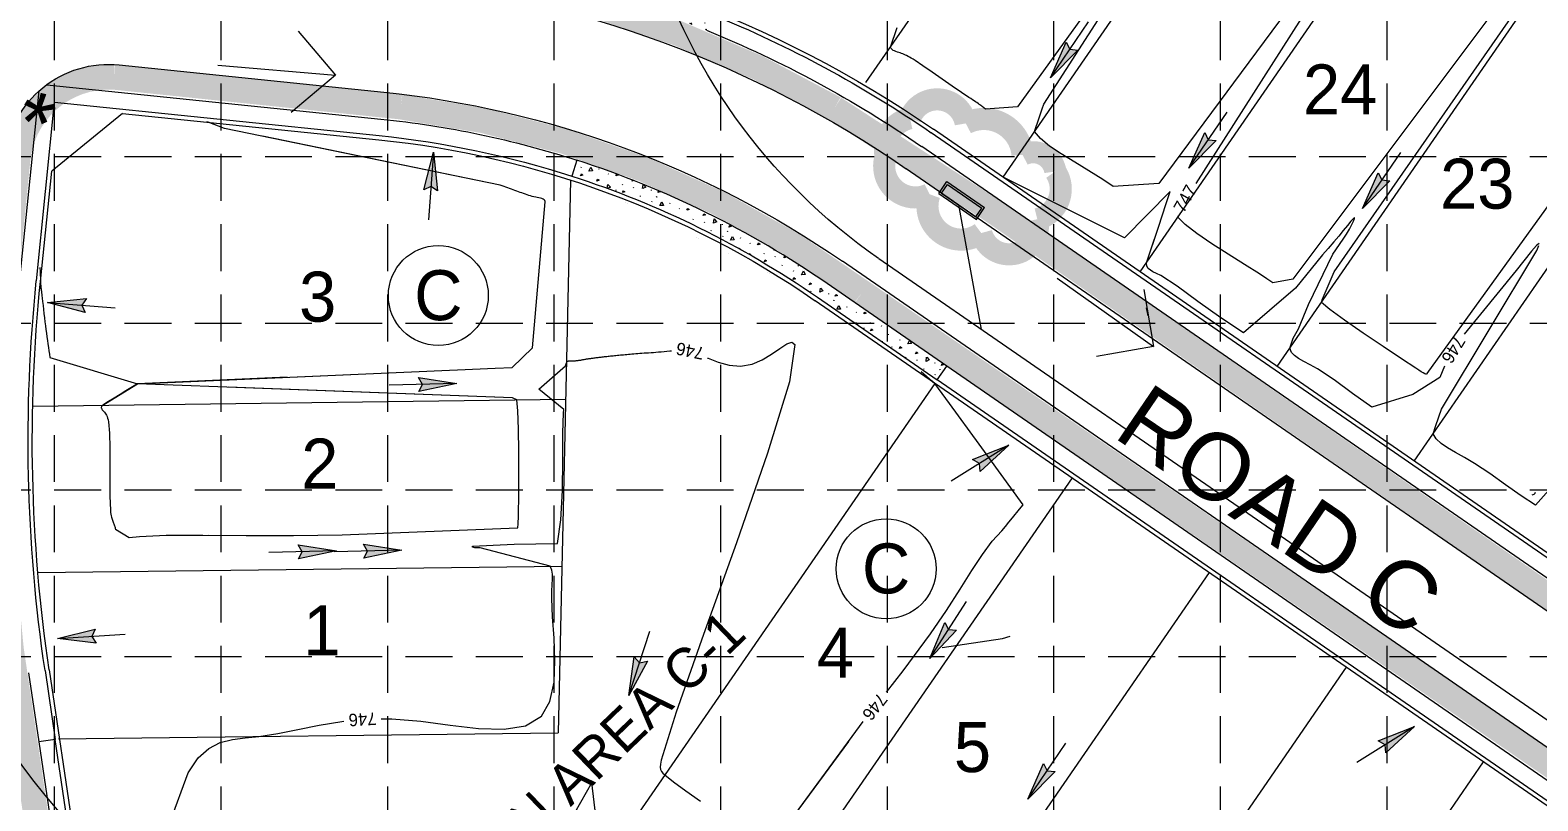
# Model space of a CAD drawing. Header units: feet. Extents: x 46644 to 49208, y 46045 to 47649.
# Drawn here: x 47760 to 48122.1, y 46692.2 to 46877.2 of the extents above; entities that cross this region are included whole.
import ezdxf
from ezdxf.enums import TextEntityAlignment as Align

# ---------------------------------------------------------------- set-up
doc = ezdxf.new("R2010")
doc.units = ezdxf.units.FT
doc.header["$MEASUREMENT"] = 0
doc.linetypes.add('HIDDEN', pattern=[0.375, 0.25, -0.125])
doc.layers.get('0').update_dxf_attribs({"color": 1})
for name, color, linetype, lineweight in [('06213 - LEVE 12', 1, 'Continuous', 0), ('Level 11', 1, 'Continuous', 0), ('Level 13', 1, 'Continuous', 0), ('Level 15', 1, 'Continuous', 0), ('Level 45', 1, 'Continuous', 0), ('Level 52', 1, 'Continuous', 0), ('PC', 35, 'Continuous', 0), ('STORM', 5, 'Continuous', 0)]:
    doc.layers.add(name, color=color, linetype=linetype, lineweight=lineweight)
for name, color, linetype in [('EROSION BLANKET', 84, 'Continuous'), ('GRID', 254, 'HIDDEN'), ('LEGEND', 7, 'Continuous')]:
    doc.layers.add(name, color=color, linetype=linetype)
doc.styles.get("Standard").update_dxf_attribs({"font": 'ARIAL.TTF'})
doc.styles.add('Style-WORKING', font='WORKING.shx')
doc.styles.add('SURVEY', font='surveyor.shx')

msp = doc.modelspace()

# ---------------------------------------------------------------- hatches: boundary and pattern name
at = {"layer": 'Level 15', "linetype": 'Continuous', "lineweight": 0}
h = msp.add_hatch(dxfattribs=at)
h.set_pattern_fill('CONCRT', style=0)
h.set_pattern_definition([(65.009, (47907.374, 46879.7457), (-8.5075, -16.5926), [0.49254, -100.1936]), (-37.1792, (47907.58206, 46880.19214), (-42.5375, 33.1852), [0.44947, -95.6504]), (-161.993, (47907.9402, 46879.9205), (-17.015, -8.2963), [0.5926, -26.2445]), (81.666, (47909.8864, 46877.9188), (-8.5075, -49.7778), [1.0248, -57.6691]), (-47.0086, (47910.0349, 46878.9328), (-76.5675, 82.963), [0.9081, -123.85574]), (-156.094, (47910.65414, 46878.2686), (-76.5675, -33.1852), [0.826, -101.53803]), (62.854, (47905.5057, 46882.1342), (0, -8.2963), [1.0248, -17.6217]), (-65.4985, (47905.9733, 46883.0462), (-25.5225, 58.0741), [0.9248, -81.131]), (-174.934, (47906.3568, 46882.20464), (-8.5075, 0), [0.83634, -93.1132]), (-56.873, (47910.1233, 46881.4771), (-42.5375, 66.3704), [0.1281, -108.84326]), (66.2754, (47912.1125, 46883.0222), (-17.015, -41.4815), [0.1749, -63.2601]), (66.2754, (47909.3419, 46876.0424), (-17.015, -41.4815), [0.1749, -63.2601]), (66.2754, (47907.7257, 46878.1026), (-17.015, -41.4815), [0.1749, -63.2601]), (-83.4998, (47911.9482, 46877.6565), (0, -8.2963), [0.1608, -74.989]), (66.2754, (47907.9033, 46882.6137), (-17.015, -41.4815), [0.1749, -63.2601]), (66.2754, (47905.0261, 46878.8308), (-17.015, -41.4815), [0.1749, -63.2601]), (65.009, (47905.0617, 46876.9659), (-8.5075, -16.5926), [0.49254, -100.1936]), (-37.1792, (47905.26976, 46877.41234), (-42.5375, 33.1852), [0.44947, -95.6504]), (-161.993, (47905.628, 46877.1407), (-17.015, -8.2963), [0.5926, -26.2445]), (65.009, (47911.9882, 46881.0153), (-8.5075, -16.5926), [0.49254, -100.1936]), (-37.1792, (47912.19626, 46881.4617), (-42.5375, 33.1852), [0.44947, -95.6504]), (-161.993, (47912.5544, 46881.19), (-17.015, -8.2963), [0.5926, -26.2445]), (-56.873, (47904.724, 46884.2982), (-42.5375, 66.3704), [0.1281, -108.84326]), (-56.873, (47913.1605, 46884.3387), (-42.5375, 66.3704), [0.1281, -108.84326])])
edge = h.paths.add_edge_path()
edge.add_arc((47820.75, 46627.06), 274, 67.8835, 75.2157, ccw=False)
edge.add_line((47923.91, 46880.9), (47922.4, 46877.19))
edge.add_arc((47820.75, 46627.06), 270, 67.8835, 75.2157)
edge.add_line((47889.65, 46888.12), (47890.67, 46891.99))
h = msp.add_hatch(dxfattribs=at)
h.set_pattern_fill('CONCRT', style=0)
h.set_pattern_definition([(65.009, (47913.06084, 46849.24344), (-8.5075, -16.5926), [0.49254, -100.1936]), (-37.1792, (47913.2689, 46849.68986), (-42.5375, 33.1852), [0.44947, -95.6504]), (-161.9928, (47913.627, 46849.4182), (-17.015, -8.2963), [0.59257, -26.2445]), (81.6658, (47915.5732, 46847.4165), (-8.5075, -49.7778), [1.0248, -57.6691]), (-47.0086, (47915.7218, 46848.43053), (-76.5675, 82.963), [0.9081, -123.85574]), (-156.0941, (47916.341, 46847.7663), (-76.5675, -33.1852), [0.82602, -101.53803]), (62.8545, (47911.1925, 46851.632), (0, -8.2963), [1.02484, -17.62166]), (-65.4985, (47911.6601, 46852.5439), (-25.5225, 58.0741), [0.9248, -81.131]), (-174.9338, (47912.04366, 46851.70236), (-8.5075, 0), [0.83634, -93.11318]), (-56.873, (47915.8102, 46850.9748), (-42.5375, 66.3704), [0.1281, -108.84326]), (66.2754, (47917.7993, 46852.5199), (-17.015, -41.4815), [0.17493, -63.26007]), (66.2754, (47915.0287, 46845.5401), (-17.015, -41.4815), [0.17493, -63.26007]), (66.2754, (47913.4125, 46847.6003), (-17.015, -41.4815), [0.17493, -63.26007]), (-83.4998, (47917.6351, 46847.1542), (0, -8.2963), [0.1608, -74.989]), (66.2754, (47913.5901, 46852.1114), (-17.015, -41.4815), [0.17493, -63.26007]), (66.2754, (47910.713, 46848.3285), (-17.015, -41.4815), [0.17493, -63.26007]), (65.009, (47910.74854, 46846.46364), (-8.5075, -16.5926), [0.49254, -100.1936]), (-37.1792, (47910.9566, 46846.91006), (-42.5375, 33.1852), [0.44947, -95.6504]), (-161.9928, (47911.3147, 46846.6384), (-17.015, -8.2963), [0.59257, -26.2445]), (65.009, (47917.67504, 46850.513), (-8.5075, -16.5926), [0.49254, -100.1936]), (-37.1792, (47917.8831, 46850.9594), (-42.5375, 33.1852), [0.44947, -95.6504]), (-161.9928, (47918.2412, 46850.6878), (-17.015, -8.2963), [0.59257, -26.2445]), (-56.873, (47910.4109, 46853.79594), (-42.5375, 66.3704), [0.1281, -108.84326]), (-56.873, (47918.84734, 46853.83644), (-42.5375, 66.3704), [0.1281, -108.84326])])
edge = h.paths.add_edge_path()
edge.add_arc((47820.75, 46627.06), 230, 55.3909, 72.1345)
edge.add_line((47891.31, 46845.97), (47890.09, 46842.16))
edge.add_arc((47820.75, 46627.06), 226, 55.3909, 72.1345, ccw=False)
edge.add_line((47949.11, 46813.07), (47977.86, 46793.23))
edge.add_line((47977.86, 46793.23), (47980.14, 46796.52))
edge.add_line((47980.14, 46796.52), (47951.39, 46816.36))
at = {"layer": 'Level 52', "linetype": 'Continuous', "lineweight": 0}
for points in [[(48008.81, 46874.32), (48009.67, 46872.62), (48011.58, 46872.43), (48005.01, 46865.78)], [(48042.08, 46852.59), (48042.94, 46850.88), (48044.85, 46850.7), (48038.28, 46844.05)], [(47857.85, 46838.61), (47856.25, 46839.65), (47854.51, 46838.86), (47856.88, 46847.9)], [(47857.85, 46838.61), (47856.25, 46839.65), (47854.51, 46838.86), (47856.88, 46847.9)], [(48083.77, 46842.95), (48084.63, 46841.24), (48086.54, 46841.06), (48079.97, 46834.41)], [(47773.5, 46812.74), (47772.45, 46811.14), (47773.25, 46809.4), (47764.2, 46811.78)], [(47853.36, 46790.45), (47854.24, 46792.15), (47853.27, 46793.8), (47862.51, 46792.37)], [(47853.36, 46790.45), (47854.24, 46792.15), (47853.27, 46793.8), (47862.51, 46792.37)], [(47988.12, 46771.28), (47988.02, 46773.19), (47986.34, 46774.12), (47995.03, 46777.57)], [(47824.44, 46750.28), (47825.31, 46751.97), (47824.34, 46753.63), (47833.58, 46752.2)], [(47840.15, 46750.46), (47841.03, 46752.15), (47840.06, 46753.81), (47849.3, 46752.38)], [(47775.65, 46733.39), (47774.83, 46731.66), (47775.87, 46730.05), (47766.58, 46731.13)], [(47979.66, 46734.98), (47980.57, 46733.3), (47982.48, 46733.17), (47976.08, 46726.35)], [(47905.06, 46726.72), (47906.36, 46725.32), (47908.24, 46725.69), (47903.81, 46717.45)], [(47905.06, 46726.72), (47906.36, 46725.32), (47908.24, 46725.69), (47903.81, 46717.45)], [(48085.54, 46703.72), (48085.44, 46705.63), (48083.76, 46706.56), (48092.46, 46710.01)], [(48003.38, 46701.1), (48004.25, 46699.4), (48006.16, 46699.22), (47999.61, 46692.55)]]:
    msp.add_hatch(color=7, dxfattribs=at).paths.add_polyline_path(points)

# ---------------------------------------------------------------- linework, layer by layer
at = {"color": 7, "linetype": 'Continuous', "lineweight": 0}
for p, q in [((47824.37, 46876.98), (47833.31, 46866.35)), ((47805.05, 46868.82), (47833.31, 46866.35)), ((47833.31, 46866.35), (47822.66, 46857.39)), ((48006.67, 46817.64), (48029.82, 46801.24)), ((48027.47, 46814.93), (48029.82, 46801.24)), ((48029.82, 46801.24), (48016.1, 46798.88))]:
    msp.add_line(p, q, dxfattribs=at)
at = {"layer": '06213 - LEVE 12', "color": 7, "linetype": 'Continuous', "lineweight": 0}
for p, q in [((47960.72, 46864.59), (48031.55, 46967.23)), ((47993.64, 46841.87), (48064.87, 46945.09)), ((48026.57, 46819.15), (48098.19, 46922.94)), ((48059.49, 46796.44), (48131.51, 46900.8)), ((48092.41, 46773.72), (48164.83, 46878.65)), ((47782.21, 46857.2), (47765.2, 46843.37)), ((47782.21, 46857.2), (47843.74, 46850.88)), ((48203.23, 46697.24), (47976.95, 46853.4)), ((47762.48, 46816.88), (47765.2, 46843.37)), ((47889.78, 46841.21), (47886.83, 46708.54)), ((48174.83, 46656.09), (47948.55, 46812.24)), ((47977.3, 46792.4), (47902.89, 46684.59)), ((47760.62, 46786.96), (47888.61, 46788.57)), ((48010.22, 46769.69), (47935.81, 46661.87)), ((47761.86, 46746.97), (47887.72, 46748.55)), ((48043.14, 46746.97), (47968.73, 46639.15)), ((47764.57, 46723.63), (47782.77, 46600.74)), ((48076.06, 46724.25), (48001.66, 46616.43)), ((47766.84, 46707.03), (47886.83, 46708.54)), ((48108.98, 46701.53), (48034.58, 46593.71))]:
    msp.add_line(p, q, dxfattribs=at)
at = {"layer": '06213 - LEVE 12', "color": 7, "linetype": 'Continuous', "lineweight": 0, "extrusion": (0, 0, -1)}
for centre, radius, start, end in [((-47820.75, 46627.06), 275, 95.8631, 124.6091), ((-47820.75, 46627.06), 225, 95.8631, 124.6091), ((-48135.52, 46778.57), 375, 351.5747, 5.8631)]:
    msp.add_arc(centre, radius, start, end, dxfattribs=at)
at = {"layer": 'EROSION BLANKET', "linetype": 'Continuous', "lineweight": 0, "const_width": 6}
msp.add_lwpolyline([(47941.68, 47315.39), (47942.29, 47197.14, 0.414855), (47963.97, 47174.97), (47979.4, 47173.26, -0.10758), (48082.6, 47134.84), (48395.33, 46935.36, 0.3837), (48423.92, 46939.62, -1.759714), (48447.08, 46868.43, 0.379596), (48421.24, 46855.04, 0.06409), (48411.08, 46791.21), (48407.09, 46494.87, 0.010519), (48408.71, 46472.77, -1.535572), (48335.36, 46504.37, 0.02726), (48351.7, 46526.8), (48367.85, 46556.77, 0.440366), (48352.87, 46585.68, -0.080008), (48202.11, 46647.87), (47959.83, 46814.28, 0.130822), (47849.01, 46858.77), (47780.1, 46865.91, 0.385183), (47757.17, 46847.23), (47753.19, 46807.45, 0.050673), (47755.48, 46728.54), (47775.41, 46593.74)], format="xyb", dxfattribs=at)
msp.add_lwpolyline([(48381.67, 46904.67), (48367.06, 46913.85), (48343.69, 46928.7), (48069.4, 47103.49, 0.140657), (47947.95, 47142.71), (47806.91, 47142.13, 0.386703), (47785.37, 47122.3), (47764.87, 46922.59, 0.405043), (47784.57, 46898.69), (47855.44, 46891.44, -0.101199), (47953.13, 46858.47), (47991.47, 46833.59), (48164.16, 46713.95), (48212.66, 46680.92, 0.067638), (48330.27, 46626.48, 0.426537), (48375.76, 46658.82), (48378.12, 46802.05, -0.071672), (48393.68, 46877.55, 0.347824), (48384.07, 46903.19), (48382.49, 46904.16)], format="xyb", close=True, dxfattribs=at)
at = {"layer": 'GRID', "color": 252, "linetype": 'HIDDEN', "lineweight": 0, "ltscale": 45}
for p, q in [((47765.8, 47606.85), (47765.8, 46206.68)), ((47805.8, 47606.85), (47805.8, 46206.68)), ((47845.8, 47606.85), (47845.8, 46206.68)), ((47885.8, 47606.85), (47885.8, 46206.68)), ((47925.8, 47606.85), (47925.8, 46206.68)), ((47965.8, 47606.85), (47965.8, 46206.68)), ((48005.8, 47606.85), (48005.8, 46206.68)), ((48045.8, 47606.85), (48045.8, 46206.68)), ((48085.8, 47606.85), (48085.8, 46206.68)), ((46685.8, 46846.85), (49165.8, 46846.85)), ((46685.8, 46806.85), (49165.8, 46806.85)), ((46685.8, 46766.85), (49165.8, 46766.85)), ((46685.8, 46726.85), (49165.8, 46726.85))]:
    msp.add_line(p, q, dxfattribs=at)
at = {"layer": 'LEGEND', "color": 170, "ltscale": 100, "const_width": 5.31}
msp.add_lwpolyline([(47984.7, 46854.8, 0.520567), (47984.7, 46854.8, 0.765195), (47971.31, 46856.06, 0.417879), (47965.47, 46846.88, 0.6649), (47975.99, 46837.82, 0.744833), (47988.41, 46828.49, 0.975642), (48001.88, 46831.81, 0.520567), (48006.21, 46843.26, 0.520567), (47998.33, 46847.25, 0.540264), (47984.7, 46854.8)], format="xyb", close=True, dxfattribs=at)
at = {"layer": 'Level 11', "color": 7, "linetype": 'Continuous', "lineweight": 0}
for centre in [(47858.03, 46813.48), (47858.03, 46813.48), (47965.57, 46747.88), (47965.57, 46747.88)]:
    msp.add_circle(centre, 12, dxfattribs=at)
at = {"layer": 'Level 13', "color": 7, "linetype": 'Continuous', "lineweight": 0}
for p, q in [((47781.39, 46868.84), (47844.91, 46862.32)), ((48196.69, 46687.78), (47970.41, 46843.93)), ((48181.36, 46665.56), (47955.08, 46821.71))]:
    msp.add_line(p, q, dxfattribs=at)
at = {"layer": 'Level 13', "color": 7, "linetype": 'Continuous', "lineweight": 0, "extrusion": (0, 0, -1)}
for centre, radius, start, end in [((-47820.75, 46627.06), 263.5, 95.8631, 124.6091), ((-47778.84, 46843.98), 25, 5.8631, 95.8631), ((-47820.75, 46627.06), 236.5, 95.8631, 124.6091)]:
    msp.add_arc(centre, radius, start, end, dxfattribs=at)
at = {"layer": 'Level 15', "color": 7, "linetype": 'Continuous', "lineweight": 0}
for p, q in [((47764, 46864.1), (47844.25, 46855.86)), ((47757.51, 46817.39), (47762.15, 46862.59)), ((47761.49, 46816.98), (47765.89, 46859.88)), ((47765.89, 46859.88), (47843.84, 46851.88)), ((48200.39, 46693.13), (47974.11, 46849.28)), ((48202.66, 46696.42), (47976.38, 46852.57)), ((48177.67, 46660.21), (47980.14, 46796.52)), ((48175.39, 46656.91), (47977.86, 46793.23)), ((47759.62, 46722.9), (47762.08, 46706.32)), ((47763.58, 46723.48), (47766.04, 46706.91))]:
    msp.add_line(p, q, dxfattribs=at)
at = {"layer": 'Level 15', "color": 7, "linetype": 'Continuous', "lineweight": 0, "flags": 128}
msp.add_lwpolyline([(47951.39, 46816.36, 0.073188), (47891.31, 46845.97), (47890.09, 46842.16, -0.073188), (47949.11, 46813.07), (47977.86, 46793.23), (47980.14, 46796.52)], format="xyb", close=True, dxfattribs=at)
msp.add_lwpolyline([(47822.73, 46324.13), (47794.6, 46514.06), (47801.97, 46515.15), (47800.94, 46522.1), (47793.57, 46521.01), (47781.78, 46600.59), (47766.04, 46706.91), (47762.08, 46706.32), (47777.83, 46600.01), (47789.61, 46520.42), (47783.18, 46519.47), (47784.21, 46512.52), (47790.64, 46513.47), (47818.77, 46323.55, 0.056709)], format="xyb", dxfattribs=at)
at = {"layer": 'Level 15', "color": 7, "linetype": 'Continuous', "lineweight": 0, "extrusion": (0, 0, -1)}
for centre, radius, start, end in [((-47820.75, 46627.06), 274, 112.1165, 124.6091), ((-47820.75, 46627.06), 270, 112.1165, 124.6091), ((-47820.75, 46627.06), 230, 95.8631, 107.8655), ((-47820.75, 46627.06), 226, 95.8631, 107.8655), ((-48135.52, 46778.57), 376, 351.5747, 5.8631)]:
    msp.add_arc(centre, radius, start, end, dxfattribs=at)
at = {"layer": 'Level 45', "color": 97, "linetype": 'Continuous', "lineweight": 0}
for p, q in [((48005.01, 46865.78), (48014.18, 46879.23)), ((48038.28, 46844.05), (48047.45, 46857.49)), ((47856.88, 46847.9), (47855.65, 46831.67)), ((47856.88, 46847.9), (47855.65, 46831.67)), ((48079.97, 46834.41), (48089.14, 46847.85)), ((47764.2, 46811.78), (47780.43, 46810.53)), ((47862.51, 46792.37), (47846.24, 46791.93)), ((47862.51, 46792.37), (47846.24, 46791.93)), ((47995.03, 46777.57), (47981.23, 46768.95)), ((47833.58, 46752.2), (47817.31, 46751.76)), ((47849.3, 46752.38), (47833.03, 46751.93)), ((47976.08, 46726.35), (47984.91, 46740.02)), ((47766.58, 46731.13), (47782.82, 46732.18)), ((47903.81, 46717.45), (47908.83, 46732.94)), ((47903.81, 46717.45), (47908.83, 46732.94)), ((48092.46, 46710.01), (48078.65, 46701.39)), ((47999.61, 46692.55), (48008.73, 46706.02))]:
    msp.add_line(p, q, dxfattribs=at)
at = {"layer": 'Level 45', "color": 5, "linetype": 'Continuous', "lineweight": 0}
for p, q in [((47978.19, 46837.96), (47980.17, 46840.84)), ((47978.88, 46838.09), (47980.3, 46840.14)), ((47980.17, 46840.84), (47989.23, 46834.59)), ((47980.3, 46840.14), (47988.53, 46834.46)), ((47978.19, 46837.96), (47987.24, 46831.71)), ((47978.88, 46838.09), (47987.11, 46832.41)), ((47987.11, 46832.41), (47988.53, 46834.46)), ((47987.24, 46831.71), (47989.23, 46834.59))]:
    msp.add_line(p, q, dxfattribs=at)
at = {"layer": 'Level 52', "color": 7, "linetype": 'Continuous', "lineweight": 0, "flags": 128}
for points in [[(48008.81, 46874.32), (48009.67, 46872.62), (48011.58, 46872.43), (48005.01, 46865.78)], [(48042.08, 46852.59), (48042.94, 46850.88), (48044.85, 46850.7), (48038.28, 46844.05)], [(47857.85, 46838.61), (47856.25, 46839.65), (47854.51, 46838.86), (47856.88, 46847.9)], [(47857.85, 46838.61), (47856.25, 46839.65), (47854.51, 46838.86), (47856.88, 46847.9)], [(48083.77, 46842.95), (48084.63, 46841.24), (48086.54, 46841.06), (48079.97, 46834.41)], [(47773.5, 46812.74), (47772.45, 46811.14), (47773.25, 46809.4), (47764.2, 46811.78)], [(47853.36, 46790.45), (47854.24, 46792.15), (47853.27, 46793.8), (47862.51, 46792.37)], [(47853.36, 46790.45), (47854.24, 46792.15), (47853.27, 46793.8), (47862.51, 46792.37)], [(47988.12, 46771.28), (47988.02, 46773.19), (47986.34, 46774.12), (47995.03, 46777.57)], [(47824.44, 46750.28), (47825.31, 46751.97), (47824.34, 46753.63), (47833.58, 46752.2)], [(47840.15, 46750.46), (47841.03, 46752.15), (47840.06, 46753.81), (47849.3, 46752.38)], [(47775.65, 46733.39), (47774.83, 46731.66), (47775.87, 46730.05), (47766.58, 46731.13)], [(47979.66, 46734.98), (47980.57, 46733.3), (47982.48, 46733.17), (47976.08, 46726.35)], [(47905.06, 46726.72), (47906.36, 46725.32), (47908.24, 46725.69), (47903.81, 46717.45)], [(47905.06, 46726.72), (47906.36, 46725.32), (47908.24, 46725.69), (47903.81, 46717.45)], [(48085.54, 46703.72), (48085.44, 46705.63), (48083.76, 46706.56), (48092.46, 46710.01)], [(48003.38, 46701.1), (48004.25, 46699.4), (48006.16, 46699.22), (47999.61, 46692.55)]]:
    msp.add_lwpolyline(points, close=True, dxfattribs=at)
at = {"layer": 'PC', "color": 35, "linetype": 'Continuous', "lineweight": 0}
for p, q in [((48028.03, 46810.54), (48028.44, 46808.59)), ((47979.06, 46729), (47993.48, 46731.14)), ((47993.48, 46731.14), (47995.36, 46731.73))]:
    msp.add_line(p, q, dxfattribs=at)
at = {"layer": 'PC', "color": 35, "linetype": 'Continuous', "lineweight": 0, "flags": 128}
for points in [[(48020.13, 46839.66), (48017.6, 46841.36), (48014.25, 46843.46), (48010.86, 46845.51), (48007.64, 46847.49), (48004.82, 46849.38), (48002.61, 46851.17), (48001.22, 46852.85), (48002.32, 46856.14), (48003.05, 46858.33), (48003.42, 46859.43), (48046.34, 46926.11), (48046.33, 46927.02), (47997.09, 46858.79), (47989.41, 46858.24)], [(48040.06, 46840.35), (48090.65, 46919.65), (48090.61, 46920.76), (48031.07, 46840.35), (48020.13, 46839.66)], [(48119.95, 46893.03), (48063.21, 46817.45), (48058.45, 46816.52), (48056.96, 46817.52), (48055.23, 46818.67), (48051.66, 46820.94), (48047.72, 46823.41), (48043.78, 46825.92), (48040.2, 46828.35), (48037.37, 46830.53), (48035.65, 46832.32), (48035.74, 46832.59)], [(48141.72, 46878.97), (48148.62, 46871.01), (48149.04, 46869.77), (48148.88, 46868.81), (48095.43, 46794.74), (48095.35, 46794.55), (48095.19, 46794.58), (48094.93, 46794.7), (48094.57, 46794.91), (48094.1, 46795.2), (48093.49, 46795.59), (48092.75, 46796.08), (48089.33, 46798.32), (48084.92, 46801.25), (48080.14, 46804.46), (48075.65, 46807.56), (48072.09, 46810.14), (48070.09, 46811.8), (48070.31, 46812.46), (48073.18, 46819.21), (48120.65, 46887.45)], [(47989.41, 46858.24), (47988.64, 46858.85), (47988.45, 46859), (47988.28, 46859.13), (47988.11, 46859.26), (47987.95, 46859.38), (47987.8, 46859.49), (47987.66, 46859.6), (47987.34, 46859.81), (47987.02, 46860.02), (47986.69, 46860.24), (47986.32, 46860.48), (47985.89, 46860.75), (47985.4, 46861.06), (47983.65, 46862.25), (47981.46, 46863.76), (47979.05, 46865.43), (47976.62, 46867.12), (47974.38, 46868.65), (47972.55, 46869.87), (47972.04, 46870.2), (47971.59, 46870.48), (47971.19, 46870.71), (47970.84, 46870.91), (47970.5, 46871.08), (47970.19, 46871.23), (47969.87, 46871.37), (47969.56, 46871.5), (47969.24, 46871.62), (47968.92, 46871.73), (47968.6, 46871.84), (47968.28, 46871.95), (47967.94, 46872.07), (47967.61, 46872.2), (47967.29, 46872.35), (47967.01, 46872.55), (47966.77, 46872.79), (47966.59, 46873.1), (47968.23, 46877.84)], [(47871.65, 46796.04), (47875.73, 46796.22), (47880.68, 46800.9), (47883.72, 46836), (47883.68, 46836.11), (47883.63, 46836.2), (47883.57, 46836.29), (47883.51, 46836.37), (47883.44, 46836.44), (47883.19, 46836.62), (47882.89, 46836.75), (47882.56, 46836.86), (47882.19, 46836.94), (47881.8, 46837.02), (47881.41, 46837.09), (47881, 46837.19), (47880.59, 46837.29), (47880.18, 46837.41), (47879.76, 46837.53), (47879.35, 46837.67), (47878.94, 46837.81), (47878.52, 46837.96), (47878.11, 46838.11), (47877.69, 46838.26), (47877.27, 46838.42), (47876.86, 46838.57), (47876.44, 46838.73), (47876.01, 46838.89), (47875.57, 46839.04), (47875.14, 46839.2), (47874.7, 46839.35), (47874.26, 46839.5), (47873.82, 46839.65), (47873.37, 46839.81), (47872.91, 46839.96), (47806.68, 46853.61), (47802.72, 46855.09), (47802.42, 46855.19)], [(47871.65, 46796.04), (47875.73, 46796.22), (47880.68, 46800.9), (47883.72, 46836), (47883.68, 46836.11), (47883.63, 46836.2), (47883.57, 46836.29), (47883.51, 46836.37), (47883.44, 46836.44), (47883.19, 46836.62), (47882.89, 46836.75), (47882.56, 46836.86), (47882.19, 46836.94), (47881.8, 46837.02), (47881.41, 46837.09), (47881, 46837.19), (47880.59, 46837.29), (47880.18, 46837.41), (47879.76, 46837.53), (47879.35, 46837.67), (47878.94, 46837.81), (47878.52, 46837.96), (47878.11, 46838.11), (47877.69, 46838.26), (47877.27, 46838.42), (47876.86, 46838.57), (47876.44, 46838.73), (47876.01, 46838.89), (47875.57, 46839.04), (47875.14, 46839.2), (47874.7, 46839.35), (47874.26, 46839.5), (47873.82, 46839.65), (47873.37, 46839.81), (47872.91, 46839.96), (47815.81, 46851.73)], [(48022.83, 46827.32), (47993.64, 46841.87)], [(48099.68, 46796.54), (48098.56, 46793.77), (48092.09, 46789.74), (48082.19, 46786.7), (48077.59, 46790), (48073.14, 46793.22), (48069.2, 46795.86), (48067.43, 46796.87), (48065.9, 46797.67), (48064.64, 46798.37), (48063.65, 46799.06), (48062.94, 46799.84), (48062.52, 46800.82), (48063.33, 46803.24), (48064.58, 46805.46), (48067.04, 46811.35), (48072.82, 46823.38), (48075.35, 46827.01), (48076.13, 46828.25), (48076.83, 46829.44), (48077.41, 46830.51), (48077.85, 46831.37), (48078.09, 46831.96), (48078.09, 46832.2), (48077.78, 46831.98), (48077.19, 46831.31), (48076.36, 46830.31), (48075.36, 46829.08), (48074.26, 46827.72), (48073.1, 46826.36), (48071.71, 46824.8), (48070.37, 46823.29), (48063.85, 46815.28), (48051.39, 46804.56), (48045.92, 46808.11), (48040.43, 46812.07), (48035.46, 46815.7), (48031.52, 46818.26), (48030.49, 46818.78), (48029.65, 46819.17), (48028.5, 46819.96), (48028.2, 46820.53), (48028.08, 46821.35), (48029.04, 46824.2), (48030.95, 46829.9), (48032.86, 46835.6), (48033.81, 46838.46), (48022.83, 46827.32)], [(48028.08, 46821.35), (48030.95, 46829.9)], [(48132.89, 46775.98), (48121.55, 46763.17), (48118.08, 46765.38), (48114.34, 46768.02), (48110.53, 46770.75), (48106.87, 46773.19), (48104.46, 46774.63), (48102.28, 46775.83), (48100.39, 46776.91), (48098.84, 46777.95), (48097.68, 46779.05), (48096.95, 46780.3), (48097.61, 46782.27), (48098.94, 46786.22), (48121.88, 46824.26), (48122.36, 46825.46)], [(48122.37, 46825.94), (48121.75, 46825.49), (48120.54, 46824.12), (48116.84, 46819.49), (48104.39, 46804.19)], [(47762.37, 46820.24), (47762.39, 46819.24), (47762.48, 46816.88), (47762.52, 46816.31), (47762.56, 46815.84), (47762.6, 46815.45), (47762.64, 46815.12), (47762.68, 46814.82), (47762.72, 46814.54), (47762.74, 46814.39), (47762.75, 46814.23), (47762.77, 46814.07), (47762.79, 46813.9), (47762.82, 46813.71), (47762.84, 46813.51), (47762.91, 46812.82), (47763, 46812.02), (47763.11, 46811.11), (47763.22, 46810.14), (47763.33, 46809.14), (47763.45, 46808.12), (47763.56, 46807.17), (47763.67, 46806.24), (47763.78, 46805.33), (47763.9, 46804.43), (47764.01, 46803.55), (47764.14, 46802.68), (47764.26, 46801.85), (47764.38, 46801.04), (47764.5, 46800.23), (47764.62, 46799.42), (47764.73, 46798.62), (47785.77, 46792.27), (47782.99, 46790.57), (47781.6, 46789.72), (47780.21, 46788.87), (47778.82, 46788.02), (47777.43, 46787.17), (47777.28, 46787.01), (47777.17, 46786.87), (47777.11, 46786.74), (47777.09, 46786.62), (47777.09, 46786.51), (47777.12, 46786.41), (47777.21, 46786.23), (47777.34, 46786.06), (47777.5, 46785.87), (47777.68, 46785.68), (47777.87, 46785.48), (47778.05, 46785.25), (47778.21, 46785.02), (47778.36, 46784.75), (47778.5, 46784.44), (47778.62, 46784.08), (47778.73, 46783.65), (47778.82, 46783.15), (47779.07, 46780.46), (47779.16, 46776.91), (47779.16, 46772.92), (47779.13, 46768.91), (47779.13, 46765.3), (47779.27, 46761.92), (47779.33, 46761.41), (47779.48, 46760.61), (47779.56, 46760.29), (47779.65, 46760.01), (47779.73, 46759.76), (47779.81, 46759.52), (47779.89, 46759.3), (47779.97, 46759.08), (47780.05, 46758.86), (47780.13, 46758.64), (47780.2, 46758.44), (47780.27, 46758.23), (47780.34, 46758.01), (47780.4, 46757.8), (47780.46, 46757.58), (47780.52, 46757.36), (47783.79, 46755.41), (47786.23, 46755.61), (47792.67, 46755.92), (47801.45, 46755.97), (47811.89, 46755.91), (47823.28, 46755.87), (47834.95, 46756), (47877.03, 46757.7)], [(47762.77, 46814.6), (47762.48, 46816.88)], [(47922.66, 46798.48), (47922.81, 46798.42), (47925.24, 46797.49), (47927.87, 46796.79), (47930.62, 46796.55), (47933.4, 46796.98), (47935.78, 46798.01), (47938.02, 46799.39), (47940.03, 46800.79), (47941.71, 46801.87), (47942.95, 46802.3), (47943.67, 46801.73), (47942.36, 46792.8), (47937.11, 46775.66), (47929.65, 46754.15), (47921.74, 46732.13), (47915.13, 46713.43), (47911.56, 46701.9), (47911.39, 46700.96), (47911.34, 46700.25), (47911.42, 46699.69), (47911.63, 46699.25), (47911.97, 46698.84), (47912.43, 46698.41), (47914.54, 46696.75), (47917.5, 46694.58), (47921.03, 46692.11)], [(47922.66, 46798.48), (47922.81, 46798.42), (47925.24, 46797.49), (47927.87, 46796.79), (47930.62, 46796.55), (47933.4, 46796.98), (47935.78, 46798.01), (47938.02, 46799.39), (47940.03, 46800.79), (47941.71, 46801.87), (47942.95, 46802.3), (47943.67, 46801.73), (47942.36, 46792.8), (47937.11, 46775.66), (47929.65, 46754.15), (47921.74, 46732.13), (47915.13, 46713.43), (47911.56, 46701.9), (47911.39, 46700.96), (47911.34, 46700.25), (47911.42, 46699.69), (47911.63, 46699.25), (47911.97, 46698.84), (47912.43, 46698.41), (47914.54, 46696.75), (47917.5, 46694.58), (47921.03, 46692.11)], [(47844.34, 46711.84), (47846.88, 46711.87), (47853.84, 46711.28), (47860.89, 46710.37), (47867.67, 46709.58), (47873.82, 46709.37), (47878.98, 46710.19), (47882.78, 46712.49), (47884.83, 46716.02), (47885.81, 46720.63), (47886.04, 46725.86), (47885.82, 46731.26), (47885.46, 46736.37), (47885.26, 46740.73), (47885.3, 46742.55), (47885.4, 46744.09), (47885.47, 46745.42), (47885.46, 46746.56), (47885.28, 46747.58), (47884.87, 46748.52), (47868.09, 46752.92), (47867.06, 46752.92), (47866.78, 46752.95), (47866.54, 46752.99), (47866.37, 46753.04), (47866.26, 46753.11), (47866.22, 46753.19), (47866.27, 46753.28), (47874.6, 46753.73), (47876.26, 46753.82), (47886.65, 46753.96), (47887.45, 46759.65), (47887.82, 46766.67), (47887.94, 46773.98), (47887.97, 46780.54), (47888.09, 46785.28), (47888.16, 46786.12), (47882.19, 46790.99), (47888.59, 46796.64), (47888.8, 46797.34), (47888.89, 46797.49), (47888.99, 46797.61), (47889.1, 46797.69), (47889.21, 46797.75), (47889.33, 46797.79), (47889.45, 46797.82), (47889.58, 46797.83), (47889.71, 46797.84), (47889.84, 46797.84), (47889.98, 46797.84), (47890.12, 46797.83), (47890.25, 46797.83), (47890.4, 46797.82), (47890.54, 46797.82), (47890.69, 46797.82), (47890.83, 46797.83), (47890.98, 46797.84), (47891.12, 46797.85), (47891.28, 46797.86), (47891.43, 46797.88), (47891.59, 46797.9), (47891.74, 46797.93), (47891.9, 46797.95), (47892.06, 46797.98), (47892.22, 46798), (47892.39, 46798.03), (47892.56, 46798.06), (47892.73, 46798.09), (47892.9, 46798.12), (47893.08, 46798.15), (47893.26, 46798.18), (47893.45, 46798.21), (47893.63, 46798.25), (47893.82, 46798.28), (47894.01, 46798.31), (47894.21, 46798.34), (47894.41, 46798.37), (47894.62, 46798.4), (47894.83, 46798.43), (47895.04, 46798.46), (47895.25, 46798.48), (47895.47, 46798.51), (47895.7, 46798.54), (47895.93, 46798.57), (47896.16, 46798.6), (47896.4, 46798.63), (47896.64, 46798.65), (47896.88, 46798.68), (47897.14, 46798.71), (47897.4, 46798.74), (47897.67, 46798.77), (47897.94, 46798.81), (47898.21, 46798.84), (47898.49, 46798.87), (47898.78, 46798.9), (47899.09, 46798.93), (47899.39, 46798.97), (47899.7, 46799), (47900.01, 46799.03), (47900.33, 46799.07), (47900.68, 46799.1), (47901.03, 46799.14), (47901.38, 46799.17), (47901.74, 46799.21), (47902.1, 46799.24), (47902.47, 46799.28), (47902.87, 46799.31), (47903.28, 46799.35), (47903.69, 46799.39), (47904.11, 46799.42), (47904.54, 46799.46), (47904.97, 46799.5), (47905.45, 46799.54), (47905.94, 46799.58), (47906.43, 46799.61), (47906.93, 46799.65), (47907.44, 46799.69), (47907.96, 46799.73), (47908.53, 46799.76), (47909.11, 46799.8), (47909.7, 46799.84), (47910.3, 46799.88), (47910.91, 46799.93), (47911.52, 46799.98), (47912.23, 46800.05), (47912.94, 46800.11), (47913.65, 46800.18), (47914.02, 46800.22)], [(47844.34, 46711.84), (47846.88, 46711.87), (47853.84, 46711.28), (47860.89, 46710.37), (47867.67, 46709.58), (47873.82, 46709.37), (47878.98, 46710.19), (47882.78, 46712.49), (47884.83, 46716.02), (47885.81, 46720.63), (47886.04, 46725.86), (47885.82, 46731.26), (47885.46, 46736.37), (47885.26, 46740.73), (47885.3, 46742.55), (47885.4, 46744.09), (47885.47, 46745.42), (47885.46, 46746.56), (47885.28, 46747.58), (47884.87, 46748.52), (47868.09, 46752.92), (47867.06, 46752.92), (47866.78, 46752.95), (47866.54, 46752.99), (47866.37, 46753.04), (47866.26, 46753.11), (47866.22, 46753.19), (47866.27, 46753.28), (47874.6, 46753.73), (47876.26, 46753.82), (47886.65, 46753.96), (47887.45, 46759.65), (47887.82, 46766.67), (47887.94, 46773.98), (47887.97, 46780.54), (47888.09, 46785.28), (47888.16, 46786.12), (47882.19, 46790.99), (47888.59, 46796.64), (47888.8, 46797.34), (47888.89, 46797.49), (47888.99, 46797.61), (47889.1, 46797.69), (47889.21, 46797.75), (47889.33, 46797.79), (47889.45, 46797.82), (47889.58, 46797.83), (47889.71, 46797.84), (47889.84, 46797.84), (47889.98, 46797.84), (47890.12, 46797.83), (47890.25, 46797.83), (47890.4, 46797.82), (47890.54, 46797.82), (47890.69, 46797.82), (47890.83, 46797.83), (47890.98, 46797.84), (47891.12, 46797.85), (47891.28, 46797.86), (47891.43, 46797.88), (47891.59, 46797.9), (47891.74, 46797.93), (47891.9, 46797.95), (47892.06, 46797.98), (47892.22, 46798), (47892.39, 46798.03), (47892.56, 46798.06), (47892.73, 46798.09), (47892.9, 46798.12), (47893.08, 46798.15), (47893.26, 46798.18), (47893.45, 46798.21), (47893.63, 46798.25), (47893.82, 46798.28), (47894.01, 46798.31), (47894.21, 46798.34), (47894.41, 46798.37), (47894.62, 46798.4), (47894.83, 46798.43), (47895.04, 46798.46), (47895.25, 46798.48), (47895.47, 46798.51), (47895.7, 46798.54), (47895.93, 46798.57), (47896.16, 46798.6), (47896.4, 46798.63), (47896.64, 46798.65), (47896.88, 46798.68), (47897.14, 46798.71), (47897.4, 46798.74), (47897.67, 46798.77), (47897.94, 46798.81), (47898.21, 46798.84), (47898.49, 46798.87), (47898.78, 46798.9), (47899.09, 46798.93), (47899.39, 46798.97), (47899.7, 46799), (47900.01, 46799.03), (47900.33, 46799.07), (47900.68, 46799.1), (47901.03, 46799.14), (47901.38, 46799.17), (47901.74, 46799.21), (47902.1, 46799.24), (47902.47, 46799.28), (47902.87, 46799.31), (47903.28, 46799.35), (47903.69, 46799.39), (47904.11, 46799.42), (47904.54, 46799.46), (47904.97, 46799.5), (47905.45, 46799.54), (47905.94, 46799.58), (47906.43, 46799.61), (47906.93, 46799.65), (47907.44, 46799.69), (47907.96, 46799.73), (47908.53, 46799.76), (47909.11, 46799.8), (47909.7, 46799.84), (47910.3, 46799.88), (47910.91, 46799.93), (47911.52, 46799.98), (47912.23, 46800.05), (47912.94, 46800.11), (47913.65, 46800.18), (47914.02, 46800.22)], [(47877.03, 46757.7), (47877.1, 46757.73), (47877.15, 46757.98), (47877.19, 46758.45), (47877.22, 46759.14), (47877.25, 46760.06), (47877.27, 46761.2), (47877.34, 46765.2), (47877.38, 46770.4), (47877.36, 46776.05), (47877.29, 46781.43), (47877.14, 46785.8), (47876.89, 46788.42), (47876.54, 46788.58), (47876.36, 46788.66), (47876, 46788.82), (47875.82, 46788.9), (47785.77, 46792.27), (47860.74, 46795.56), (47862.66, 46795.64), (47871.65, 46796.04)], [(47807.81, 46793.24), (47860.74, 46795.56), (47862.66, 46795.64), (47871.65, 46796.04)], [(47973.96, 46795.23), (47977.3, 46792.4)], [(47777.43, 46787.17), (47785.77, 46792.27)], [(47821.76, 46793.85), (47785.77, 46792.27)], [(47877.03, 46757.7), (47877.1, 46757.73), (47877.15, 46757.98), (47877.19, 46758.45), (47877.22, 46759.14), (47877.25, 46760.06), (47877.27, 46761.2), (47877.34, 46765.2), (47877.38, 46770.4), (47877.36, 46776.05), (47877.29, 46781.43), (47877.14, 46785.8), (47876.89, 46788.42), (47876.54, 46788.58), (47876.36, 46788.66), (47876, 46788.82), (47875.82, 46788.9), (47807.57, 46791.46)], [(47821.76, 46793.85), (47807.81, 46793.24)], [(47965.65, 46718.28), (47969.64, 46723.39), (47976.2, 46732.25), (47980.07, 46737.91), (47983.35, 46742.99), (47986.18, 46747.46), (47988.7, 46751.31), (47991.05, 46754.5), (47993.37, 46757.01), (47994.22, 46758.05), (47995.07, 46759.08), (47995.92, 46760.11), (47997.62, 46762.18), (47998.46, 46763.22), (47987.88, 46777.81), (47980.82, 46787.54), (47977.3, 46792.4), (47976.65, 46793.01)], [(47802.72, 46755.96), (47811.89, 46755.91), (47823.28, 46755.87), (47834.95, 46756), (47877.03, 46757.7)], [(47779.62, 46622), (47782.01, 46627.65), (47784.46, 46639.55), (47787.13, 46655.16), (47790.17, 46671.96), (47793.74, 46687.39), (47797.99, 46698.92), (47800.36, 46702.47), (47802.92, 46704.78), (47805.66, 46706.16), (47808.59, 46706.9), (47811.68, 46707.29), (47814.95, 46707.63), (47819.46, 46708.36), (47824.26, 46709.33), (47829.38, 46710.35), (47834.84, 46711.24), (47835.37, 46711.29)], [(47779.62, 46622), (47782.01, 46627.65), (47784.46, 46639.55), (47787.13, 46655.16), (47790.17, 46671.96), (47793.74, 46687.39), (47797.99, 46698.92), (47800.36, 46702.47), (47802.92, 46704.78), (47805.66, 46706.16), (47808.59, 46706.9), (47811.68, 46707.29), (47814.95, 46707.63), (47819.46, 46708.36), (47824.26, 46709.33), (47829.38, 46710.35), (47834.84, 46711.24), (47835.37, 46711.29)], [(47939.99, 46683.89), (47960.09, 46711.21)], [(47939.99, 46683.89), (47956.58, 46706.44)], [(47894.86, 46696.56), (47890.81, 46689.37), (47889.3, 46687.47), (47887.12, 46685.67), (47884.67, 46684.3), (47882.12, 46683.21), (47879.65, 46682.22), (47877.43, 46681.16), (47875.64, 46679.88), (47874.31, 46678.09), (47873.48, 46675.85), (47872.94, 46673.16), (47872.51, 46670.02), (47871.99, 46666.45), (47871.18, 46662.45), (47865.5, 46653.57), (47861.57, 46647.42)], [(47894.86, 46696.56), (47890.81, 46689.37), (47889.3, 46687.47), (47887.12, 46685.67), (47884.67, 46684.3), (47882.12, 46683.21), (47879.65, 46682.22), (47877.43, 46681.16), (47875.83, 46680.01)], [(47895.86, 46688.47), (47894.86, 46696.56)], [(47895.86, 46688.47), (47894.86, 46696.56)]]:
    msp.add_lwpolyline(points, dxfattribs=at)
at = {"layer": 'PC', "color": 35, "linetype": 'Continuous', "lineweight": 0}
msp.add_arc((48120.59, 46766.6), 1, 278.4253, 340.7873, dxfattribs=at)
at = {"layer": 'STORM', "color": 5, "linetype": 'Continuous', "lineweight": 0}
for p, q in [((47988.48, 46805.34), (47983, 46835.25)), ((47963.78, 46822.39), (48036.63, 46772.11)), ((48036.63, 46772.11), (48135.39, 46703.96))]:
    msp.add_line(p, q, dxfattribs=at)
at = {"layer": 'STORM', "color": 5, "linetype": 'Continuous', "lineweight": 0, "extrusion": (0, 0, -1)}
msp.add_arc((-48043.29, 46937.62), 140, 304.6091, 344.4467, dxfattribs=at)
at = {"layer": 'STORM', "color": 5, "linetype": 'Continuous', "lineweight": 0}
msp.add_arc((47957.9, 46850.78), 250, 216.3171, 243.2425, dxfattribs=at)

# ---------------------------------------------------------------- texts
at = {"color": 7, "linetype": 'Continuous', "lineweight": 0, "insert": (48019.61, 46779.55), "char_height": 16, "attachment_point": 7, "rotation": 325.761, "line_spacing_factor": 0.722892}
msp.add_mtext('ROAD C', dxfattribs=at)
at = {"layer": 'Level 11', "color": 7, "linetype": 'Continuous', "lineweight": 0, "char_height": 12, "attachment_point": 5, "line_spacing_factor": 0.722892, "style": 'SURVEY'}
for s, insert in [('\\FENGINEERING.shx;24', (48074.61, 46862.97)), ('\\FENGINEERING.shx;24', (48074.61, 46862.97)), ('\\FENGINEERING.shx;23', (48107.53, 46840.25)), ('\\FENGINEERING.shx;23', (48107.53, 46840.25)), ('\\FENGINEERING.shx;3', (47829.06, 46813.13)), ('\\FENGINEERING.shx;3', (47829.06, 46813.13)), ('\\FENGINEERING.shx;C', (47858.03, 46813.48)), ('\\FENGINEERING.shx;C', (47858.03, 46813.48)), ('\\FENGINEERING.shx;2', (47829.56, 46773.14)), ('\\FENGINEERING.shx;2', (47829.56, 46773.14)), ('\\FENGINEERING.shx;C', (47965.57, 46747.88)), ('\\FENGINEERING.shx;C', (47965.57, 46747.88)), ('\\FENGINEERING.shx;1', (47830.06, 46733.14)), ('\\FENGINEERING.shx;1', (47830.06, 46733.14)), ('\\FENGINEERING.shx;4', (47953.38, 46727.71)), ('\\FENGINEERING.shx;4', (47953.38, 46727.71)), ('\\FENGINEERING.shx;5', (47986.3, 46704.99)), ('\\FENGINEERING.shx;5', (47986.3, 46704.99))]:
    msp.add_mtext(s, dxfattribs=dict(at, insert=insert))
at = {"layer": 'Level 11', "color": 7, "linetype": 'Continuous', "lineweight": 0, "insert": (47884.97, 46692.58), "char_height": 9.6, "attachment_point": 5, "rotation": 43.8425, "line_spacing_factor": 0.722892, "style": 'SURVEY'}
msp.add_mtext('\\FENGINEERING.shx;COMMON AREA C-1', dxfattribs=at)
at = {"layer": 'Level 15', "color": 7, "linetype": 'Continuous', "lineweight": 0, "style": 'Style-WORKING'}
msp.add_text('*', height=15, rotation=132.0085, dxfattribs=at).set_placement((47764.76, 46860.6), align=Align.MIDDLE_CENTER)
at = {"layer": 'PC', "color": 35, "linetype": 'Continuous', "lineweight": 0, "style": 'Style-WORKING'}
for s, rotation, p in [('747', 60.9025, (48037.35, 46836.76)), ('746', 168.6186, (47918.49, 46800.16)), ('746', 168.6186, (47918.49, 46800.16)), ('746', 238.3562, (48101.81, 46800.5)), ('746', 231.819, (47962.88, 46714.74)), ('746', 183.5085, (47839.84, 46711.73)), ('746', 183.5085, (47839.84, 46711.73))]:
    msp.add_text(s, height=3, rotation=rotation, dxfattribs=at).set_placement(p, align=Align.MIDDLE_CENTER)

doc.saveas('drawing.dxf')
